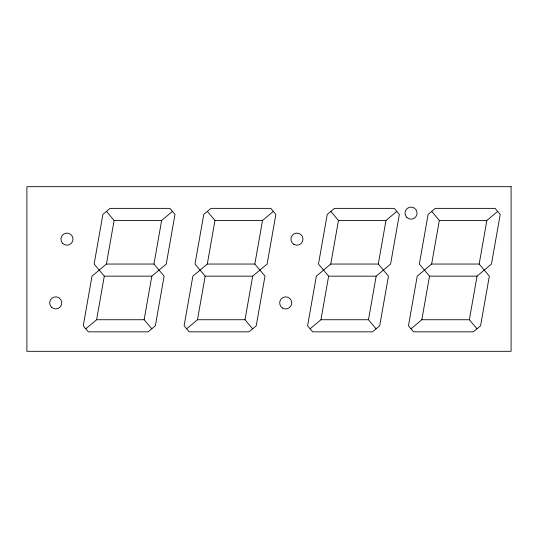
<?xml version="1.0" encoding="UTF-8"?>
<svg xmlns="http://www.w3.org/2000/svg" width="538" height="538" viewBox="0 0 538 538"><rect width="100%" height="100%" fill="white"/><g stroke="black" fill="none" stroke-linecap="round" stroke-linejoin="round"><path stroke-width="0.81" d="M85.784 328.812L96.605 319.733L104.291 276.155L94.13 264.05L102.886 214.42L110.095 208.367L169.914 208.367L174.998 214.42L166.242 264.05L151.817 276.155L104.291 276.155M106.423 264.05L153.955 264.05L164.11 276.155L155.361 325.786L148.145 331.838L88.326 331.838L83.249 325.786L91.998 276.155L106.423 264.05L114.11 220.472L106.49 211.394M151.75 328.812L144.137 319.733L151.817 276.155M153.955 264.05L161.635 220.472L172.456 211.394M186.659 328.812L197.48 319.733L205.166 276.155L195.005 264.05L203.761 214.42L210.97 208.367L270.789 208.367L275.873 214.42L267.117 264.05L252.692 276.155L205.166 276.155M207.298 264.05L254.83 264.05L264.985 276.155L256.236 325.786L249.02 331.838L189.201 331.838L184.124 325.786L192.873 276.155L207.298 264.05L214.985 220.472L207.365 211.394M252.625 328.812L245.012 319.733L252.692 276.155M254.83 264.05L262.51 220.472L273.331 211.394M310.13 328.812L320.951 319.733L328.637 276.155L318.476 264.05L327.232 214.42L334.441 208.367L394.26 208.367L399.344 214.42L390.588 264.05L376.163 276.155L328.637 276.155M330.769 264.05L378.301 264.05L388.456 276.155L379.707 325.786L372.491 331.838L312.672 331.838L307.595 325.786L316.344 276.155L330.769 264.05L338.456 220.472L330.836 211.394M376.096 328.812L368.483 319.733L376.163 276.155M378.301 264.05L385.981 220.472L396.802 211.394M411.005 328.812L421.826 319.733L429.512 276.155L419.351 264.05L428.107 214.42L435.316 208.367L495.135 208.367L500.219 214.42L491.463 264.05L477.038 276.155L429.512 276.155M431.644 264.05L479.176 264.05L489.331 276.155L480.582 325.786L473.366 331.838L413.547 331.838L408.47 325.786L417.219 276.155L431.644 264.05L439.331 220.472L431.711 211.394M476.971 328.812L469.358 319.733L477.038 276.155M479.176 264.05L486.856 220.472L497.677 211.394M114.11 220.472L161.635 220.472M214.985 220.472L262.51 220.472M338.456 220.472L385.981 220.472M439.331 220.472L486.856 220.472M96.605 319.733L144.137 319.733M197.48 319.733L245.012 319.733M320.951 319.733L368.483 319.733M421.826 319.733L469.358 319.733M511.1 186.686L26.9 186.686L26.9 351.314L511.1 351.314L511.1 186.686M282.685 308.133A6.053 6.053 0 0 0 291.764 302.894A6.053 6.053 0 0 0 282.685 297.655A6.053 6.053 0 0 0 282.685 308.133M293.93 244.38A6.053 6.053 0 0 0 303.008 239.141A6.053 6.053 0 0 0 293.93 233.902A6.053 6.053 0 0 0 293.93 244.38M51.44 307.171A6.053 6.053 0 0 0 61.567 304.461A6.053 6.053 0 0 0 54.15 297.05A6.053 6.053 0 0 0 51.44 307.171M62.677 243.418A6.053 6.053 0 0 0 72.805 240.708A6.053 6.053 0 0 0 65.394 233.297A6.053 6.053 0 0 0 62.677 243.418M406.762 217.399A6.053 6.053 0 0 0 416.889 214.689A6.053 6.053 0 0 0 409.472 207.278A6.053 6.053 0 0 0 406.762 217.399"/></g></svg>
